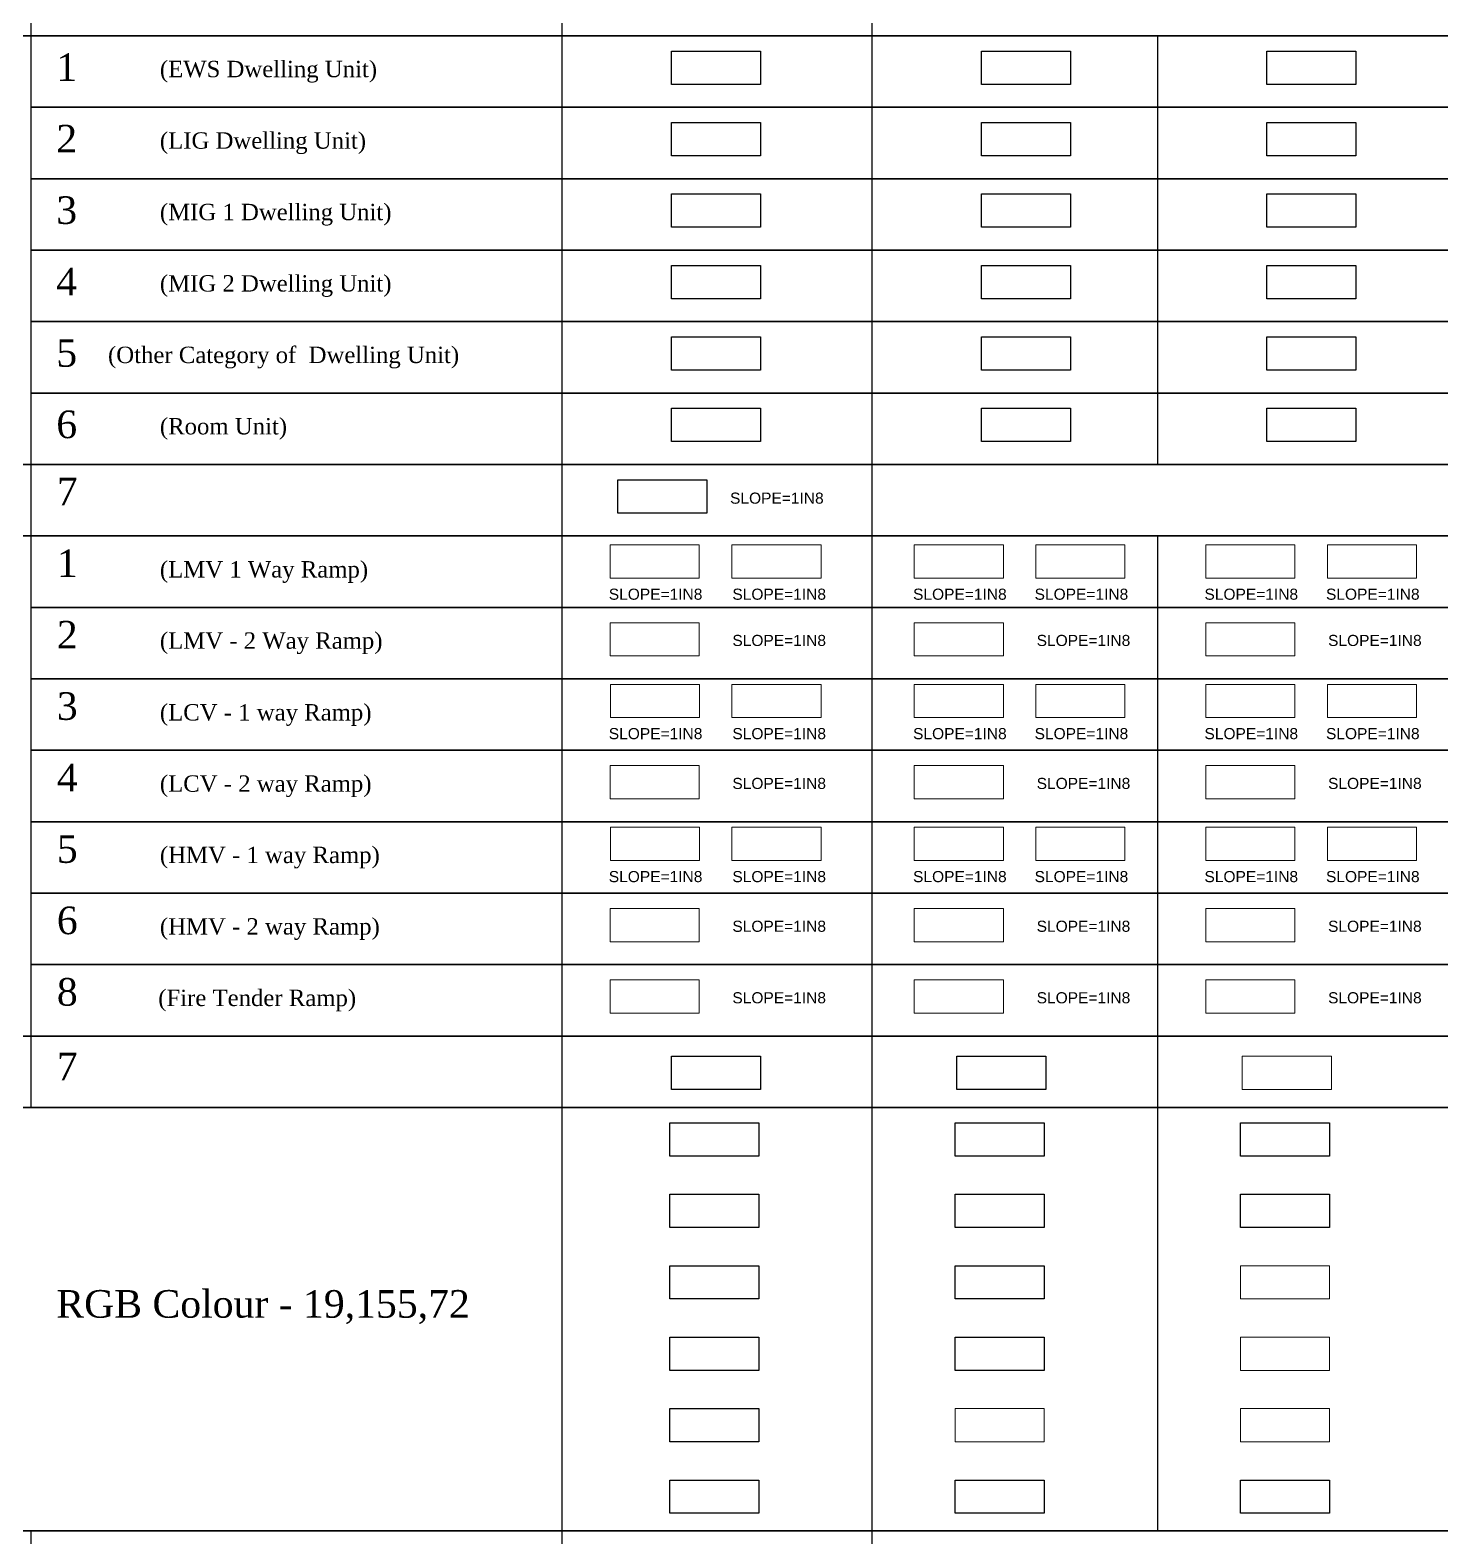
# Model space of a CAD drawing. Header units: metres. Extents: x -9481 to -9285, y 28740 to 57552.
# Drawn here: x -9461.74 to -9451.45, y 28786.04 to 28797.02 of the extents above; entities that cross this region are included whole.
import ezdxf

# ---------------------------------------------------------------- set-up
doc = ezdxf.new("R2010")
doc.units = ezdxf.units.M
doc.linetypes.add('CONTINULUS', pattern=[0])
for name, color, linetype, plot in [('BLK_1_DA_RAMP_1', 7, 'Continuous', False), ('BLK_1_FLR_0_ROOM_6_LIGHT_VENTILATION_6', 7, 'Continuous', False), ('BLK_1_FLR_1_ROOM_6_LIGHT_VENTILATION_6', 7, 'Continuous', False), ('BLK_1_FLR_2_ROOM_6_LIGHT_VENTILATION_6', 7, 'Continuous', False)]:
    doc.layers.add(name, color=color, linetype=linetype, plot=plot)
for name, color, linetype in [('BLK_1_FLR_0_COURTYARD_INNER', 7, 'Continuous'), ('BLK_1_FLR_0_ROOM_1_LIGHT_VENTILATION_1', 7, 'Continuous'), ('BLK_1_FLR_0_ROOM_2_LIGHT_VENTILATION_2', 7, 'Continuous'), ('BLK_1_FLR_0_ROOM_3_LIGHT_VENTILATION_3', 7, 'Continuous'), ('BLK_1_FLR_0_ROOM_4_LIGHT_VENTILATION_4', 7, 'Continuous'), ('BLK_1_FLR_0_ROOM_5_LIGHT_VENTILATION_5', 7, 'Continuous'), ('BLK_1_FLR_0_UNITFA', 7, 'Continuous'), ('BLK_1_FLR_1_COURTYARD_INNER', 7, 'Continuous'), ('BLK_1_FLR_1_ROOM_1_LIGHT_VENTILATION_1', 7, 'Continuous'), ('BLK_1_FLR_1_ROOM_2_LIGHT_VENTILATION_2', 7, 'Continuous'), ('BLK_1_FLR_1_ROOM_3_LIGHT_VENTILATION_3', 7, 'Continuous'), ('BLK_1_FLR_1_UNITFA', 7, 'Continuous'), ('BLK_1_FLR_2_ROOM_1_LIGHT_VENTILATION_1', 7, 'Continuous'), ('BLK_1_FLR_2_UNITFA', 7, 'Continuous')]:
    doc.layers.add(name, color=color, linetype=linetype)
for name, color, linetype, lineweight in [('BLK_1_FLR_0_VEHICLE_RAMP_1', 7, 'Continuous', 0), ('BLK_1_FLR_0_VEHICLE_RAMP_2', 7, 'Continuous', 0), ('BLK_1_FLR_1_ROOM_5_LIGHT_VENTILATION_5', 7, 'Continuous', 0), ('BLK_1_FLR_1_VEHICLE_RAMP_1', 7, 'Continuous', 0), ('BLK_1_FLR_1_VEHICLE_RAMP_2', 7, 'Continuous', 0), ('BLK_1_FLR_2_COURTYARD_INNER', 7, 'Continuous', 0), ('BLK_1_FLR_2_ROOM_3_LIGHT_VENTILATION_3', 9, 'Continuous', 20), ('BLK_1_FLR_2_ROOM_4_LIGHT_VENTILATION_4', 9, 'Continuous', 20), ('BLK_1_FLR_2_ROOM_5_LIGHT_VENTILATION_5', 7, 'Continuous', 0), ('BLK_1_FLR_2_VEHICLE_RAMP_1', 7, 'Continuous', 0), ('BLK_1_FLR_2_VEHICLE_RAMP_2', 7, 'Continuous', 0)]:
    doc.layers.add(name, color=color, linetype=linetype, lineweight=lineweight)
doc.layers.add('BLK_1_FLR_1_ROOM_4_LIGHT_VENTILATION_4', color=7, linetype='Continuous', true_color=0x995f4c, plot=False)
doc.layers.add('BLK_1_FLR_2_ROOM_2_LIGHT_VENTILATION_2', color=7, linetype='Continuous', true_color=0x995f4c, plot=False)
doc.styles.add('MtXpl_Georgia', font='georgiab.ttf')
doc.styles.get("Standard").update_dxf_attribs({"font": 'arial.ttf', "height": 0.25})

msp = doc.modelspace()

# ---------------------------------------------------------------- linework, layer by layer
for p, q in [((-9461.732, 28797.502), (-9461.732, 28796.98)), ((-9457.862, 28797.502), (-9457.862, 28796.981)), ((-9455.602, 28797.502), (-9455.602, 28796.981)), ((-9461.732, 28796.981), (-9461.732, 28793.857)), ((-9457.862, 28796.981), (-9457.862, 28796.461)), ((-9455.602, 28796.981), (-9455.602, 28796.461)), ((-9453.521, 28796.981), (-9453.521, 28796.461)), ((-9457.862, 28796.461), (-9457.862, 28795.94)), ((-9455.602, 28796.461), (-9455.602, 28795.94)), ((-9453.521, 28796.461), (-9453.521, 28795.94)), ((-9457.862, 28795.94), (-9457.862, 28795.419)), ((-9455.602, 28795.94), (-9455.602, 28795.419)), ((-9453.521, 28795.94), (-9453.521, 28795.419)), ((-9457.862, 28795.419), (-9457.862, 28794.899)), ((-9455.602, 28795.419), (-9455.602, 28794.899)), ((-9453.521, 28795.419), (-9453.521, 28794.899)), ((-9457.862, 28794.899), (-9457.862, 28794.378)), ((-9455.602, 28794.899), (-9455.602, 28794.378)), ((-9453.521, 28794.899), (-9453.521, 28794.378)), ((-9457.862, 28794.378), (-9457.862, 28793.857)), ((-9455.602, 28794.378), (-9455.602, 28793.857)), ((-9453.521, 28794.378), (-9453.521, 28793.857)), ((-9461.732, 28793.857), (-9461.732, 28793.335)), ((-9457.862, 28793.857), (-9457.862, 28793.337)), ((-9455.602, 28793.857), (-9455.602, 28793.337)), ((-9461.732, 28793.337), (-9461.732, 28792.815)), ((-9457.862, 28793.337), (-9457.862, 28792.816)), ((-9455.602, 28793.337), (-9455.602, 28792.816)), ((-9453.521, 28793.337), (-9453.521, 28792.816)), ((-9461.732, 28792.816), (-9461.732, 28792.294)), ((-9457.862, 28792.816), (-9457.862, 28792.295)), ((-9455.602, 28792.816), (-9455.602, 28792.295)), ((-9453.521, 28792.816), (-9453.521, 28792.295)), ((-9461.732, 28792.295), (-9461.732, 28791.773)), ((-9457.862, 28792.295), (-9457.862, 28791.775)), ((-9455.602, 28792.295), (-9455.602, 28791.775)), ((-9453.521, 28792.295), (-9453.521, 28791.775)), ((-9461.732, 28791.775), (-9461.732, 28791.253)), ((-9457.862, 28791.775), (-9457.862, 28791.254)), ((-9455.602, 28791.775), (-9455.602, 28791.254)), ((-9453.521, 28791.775), (-9453.521, 28791.254)), ((-9461.732, 28791.254), (-9461.732, 28790.732)), ((-9457.862, 28791.254), (-9457.862, 28790.733)), ((-9455.602, 28791.254), (-9455.602, 28790.733)), ((-9453.521, 28791.254), (-9453.521, 28790.733)), ((-9461.732, 28790.733), (-9461.732, 28790.211)), ((-9457.862, 28790.733), (-9457.862, 28790.213)), ((-9455.602, 28790.733), (-9455.602, 28790.213)), ((-9453.521, 28790.733), (-9453.521, 28790.213)), ((-9461.732, 28790.213), (-9461.732, 28789.691)), ((-9457.862, 28790.213), (-9457.862, 28789.692)), ((-9455.602, 28790.213), (-9455.602, 28789.692)), ((-9453.521, 28790.213), (-9453.521, 28789.692)), ((-9461.732, 28789.692), (-9461.732, 28789.17)), ((-9457.862, 28789.692), (-9457.862, 28789.172)), ((-9455.602, 28789.692), (-9455.602, 28789.172)), ((-9453.521, 28789.692), (-9453.521, 28789.172)), ((-9457.862, 28789.172), (-9457.862, 28786.086)), ((-9455.602, 28789.172), (-9455.602, 28788.651)), ((-9455.602, 28789.172), (-9455.602, 28786.086)), ((-9453.521, 28789.172), (-9453.521, 28788.651)), ((-9453.521, 28789.172), (-9453.521, 28786.086)), ((-9455.602, 28788.651), (-9455.602, 28788.13)), ((-9453.521, 28788.651), (-9453.521, 28788.13)), ((-9461.732, 28786.086), (-9461.732, 28785.564)), ((-9457.862, 28786.086), (-9457.862, 28785.565)), ((-9455.602, 28786.086), (-9455.602, 28785.565))]:
    msp.add_line(p, q)
for points in [[(-9481.258, 28797.502), (-9442.23, 28797.502), (-9442.23, 28796.981), (-9481.258, 28796.981), (-9481.258, 28797.502)], [(-9481.258, 28793.857), (-9442.23, 28793.857), (-9442.23, 28793.337), (-9481.258, 28793.337), (-9481.258, 28793.857)], [(-9481.258, 28789.172), (-9481.258, 28789.692), (-9442.23, 28789.692), (-9442.23, 28789.172)], [(-9481.258, 28789.172), (-9442.23, 28789.172), (-9442.23, 28786.086), (-9481.258, 28786.086)], [(-9481.258, 28786.086), (-9442.23, 28786.086), (-9442.23, 28785.565), (-9481.258, 28785.565), (-9481.258, 28786.086)]]:
    msp.add_lwpolyline(points, close=True)
for points in [[(-9481.258, 28793.857), (-9481.258, 28796.981), (-9442.23, 28796.981), (-9442.23, 28796.461), (-9461.732, 28796.461)], [(-9461.732, 28796.461), (-9442.23, 28796.461), (-9442.23, 28795.94), (-9461.732, 28795.94)], [(-9461.732, 28795.94), (-9442.23, 28795.94), (-9442.23, 28795.419), (-9461.732, 28795.419)], [(-9461.732, 28795.419), (-9442.23, 28795.419), (-9442.23, 28794.899), (-9461.732, 28794.899)], [(-9461.732, 28794.899), (-9442.23, 28794.899), (-9442.23, 28794.378), (-9461.732, 28794.378)], [(-9461.732, 28794.378), (-9442.23, 28794.378), (-9442.23, 28793.857), (-9481.258, 28793.857)], [(-9481.258, 28792.816), (-9481.258, 28793.337), (-9442.23, 28793.337), (-9442.23, 28792.816), (-9461.732, 28792.816)], [(-9461.732, 28792.816), (-9442.23, 28792.816), (-9442.23, 28792.295), (-9461.732, 28792.295)], [(-9461.732, 28792.295), (-9442.23, 28792.295), (-9442.23, 28791.775), (-9461.732, 28791.775)], [(-9461.732, 28791.775), (-9442.23, 28791.775), (-9442.23, 28791.254), (-9461.732, 28791.254)], [(-9461.732, 28791.254), (-9442.23, 28791.254), (-9442.23, 28790.733), (-9461.732, 28790.733)], [(-9461.732, 28790.733), (-9442.23, 28790.733), (-9442.23, 28790.213), (-9461.732, 28790.213)], [(-9461.732, 28790.213), (-9442.23, 28790.213), (-9442.23, 28789.692), (-9481.258, 28789.692), (-9481.258, 28790.213), (-9481.258, 28790.213)]]:
    msp.add_lwpolyline(points)
at = {"layer": 'BLK_1_DA_RAMP_1'}
msp.add_lwpolyline([(-9457.454, 28793.746), (-9456.805, 28793.746), (-9456.805, 28793.504), (-9457.454, 28793.504)], close=True, dxfattribs=at)
at = {"layer": 'BLK_1_FLR_0_COURTYARD_INNER', "color": 7}
msp.add_lwpolyline([(-9457.064, 28789.546), (-9456.415, 28789.546), (-9456.415, 28789.304), (-9457.064, 28789.304)], close=True, dxfattribs=at)
at = {"layer": 'BLK_1_FLR_0_ROOM_1_LIGHT_VENTILATION_1', "color": 114, "true_color": 0x139b48}
msp.add_lwpolyline([(-9457.076, 28789.06), (-9456.427, 28789.06), (-9456.427, 28788.818), (-9457.076, 28788.818)], close=True, dxfattribs=at)
at = {"layer": 'BLK_1_FLR_0_ROOM_2_LIGHT_VENTILATION_2', "color": 114, "true_color": 0x139b48}
msp.add_lwpolyline([(-9457.076, 28788.54), (-9456.427, 28788.54), (-9456.427, 28788.298), (-9457.076, 28788.298)], close=True, dxfattribs=at)
at = {"layer": 'BLK_1_FLR_0_ROOM_3_LIGHT_VENTILATION_3', "color": 114, "true_color": 0x139b48}
msp.add_lwpolyline([(-9457.076, 28788.019), (-9456.427, 28788.019), (-9456.427, 28787.777), (-9457.076, 28787.777)], close=True, dxfattribs=at)
at = {"layer": 'BLK_1_FLR_0_ROOM_4_LIGHT_VENTILATION_4', "color": 114, "true_color": 0x139b48}
msp.add_lwpolyline([(-9457.076, 28787.498), (-9456.427, 28787.498), (-9456.427, 28787.256), (-9457.076, 28787.256)], close=True, dxfattribs=at)
at = {"layer": 'BLK_1_FLR_0_ROOM_5_LIGHT_VENTILATION_5', "color": 114, "true_color": 0x139b48}
msp.add_lwpolyline([(-9457.076, 28786.978), (-9456.427, 28786.978), (-9456.427, 28786.736), (-9457.076, 28786.736)], close=True, dxfattribs=at)
at = {"layer": 'BLK_1_FLR_0_ROOM_6_LIGHT_VENTILATION_6', "color": 114, "true_color": 0x139b48}
msp.add_lwpolyline([(-9457.076, 28786.457), (-9456.427, 28786.457), (-9456.427, 28786.215), (-9457.076, 28786.215)], close=True, dxfattribs=at)
at = {"layer": 'BLK_1_FLR_0_UNITFA', "color": 1}
msp.add_lwpolyline([(-9457.064, 28796.87), (-9456.415, 28796.87), (-9456.415, 28796.628), (-9457.064, 28796.628)], close=True, dxfattribs=at)
at = {"layer": 'BLK_1_FLR_0_UNITFA', "color": 2}
msp.add_lwpolyline([(-9457.064, 28796.349), (-9456.415, 28796.349), (-9456.415, 28796.107), (-9457.064, 28796.107)], close=True, dxfattribs=at)
at = {"layer": 'BLK_1_FLR_0_UNITFA', "color": 3}
msp.add_lwpolyline([(-9457.064, 28795.829), (-9456.415, 28795.829), (-9456.415, 28795.587), (-9457.064, 28795.587)], close=True, dxfattribs=at)
at = {"layer": 'BLK_1_FLR_0_UNITFA', "color": 4}
msp.add_lwpolyline([(-9457.064, 28795.308), (-9456.415, 28795.308), (-9456.415, 28795.066), (-9457.064, 28795.066)], close=True, dxfattribs=at)
at = {"layer": 'BLK_1_FLR_0_UNITFA', "color": 5}
msp.add_lwpolyline([(-9457.064, 28794.787), (-9456.415, 28794.787), (-9456.415, 28794.545), (-9457.064, 28794.545)], close=True, dxfattribs=at)
at = {"layer": 'BLK_1_FLR_0_UNITFA', "color": 6}
msp.add_lwpolyline([(-9457.064, 28794.267), (-9456.415, 28794.267), (-9456.415, 28794.025), (-9457.064, 28794.025)], close=True, dxfattribs=at)
at = {"layer": 'BLK_1_FLR_0_VEHICLE_RAMP_1', "color": 1}
msp.add_lwpolyline([(-9457.51, 28793.272), (-9456.861, 28793.272), (-9456.861, 28793.029), (-9457.51, 28793.029)], close=True, dxfattribs=at)
at = {"layer": 'BLK_1_FLR_0_VEHICLE_RAMP_1', "color": 2}
msp.add_lwpolyline([(-9457.51, 28792.705), (-9456.861, 28792.705), (-9456.861, 28792.463), (-9457.51, 28792.463)], close=True, dxfattribs=at)
at = {"layer": 'BLK_1_FLR_0_VEHICLE_RAMP_1', "color": 3}
msp.add_lwpolyline([(-9457.508, 28792.255), (-9456.859, 28792.255), (-9456.859, 28792.013), (-9457.508, 28792.013)], close=True, dxfattribs=at)
at = {"layer": 'BLK_1_FLR_0_VEHICLE_RAMP_1', "color": 4}
msp.add_lwpolyline([(-9457.51, 28791.664), (-9456.861, 28791.664), (-9456.861, 28791.421), (-9457.51, 28791.421)], close=True, dxfattribs=at)
at = {"layer": 'BLK_1_FLR_0_VEHICLE_RAMP_1', "color": 5}
msp.add_lwpolyline([(-9457.508, 28791.214), (-9456.859, 28791.214), (-9456.859, 28790.972), (-9457.508, 28790.972)], close=True, dxfattribs=at)
at = {"layer": 'BLK_1_FLR_0_VEHICLE_RAMP_1', "color": 6}
msp.add_lwpolyline([(-9457.51, 28790.622), (-9456.861, 28790.622), (-9456.861, 28790.38), (-9457.51, 28790.38)], close=True, dxfattribs=at)
at = {"layer": 'BLK_1_FLR_0_VEHICLE_RAMP_1', "color": 8}
msp.add_lwpolyline([(-9457.51, 28790.102), (-9456.861, 28790.102), (-9456.861, 28789.86), (-9457.51, 28789.86)], close=True, dxfattribs=at)
at = {"layer": 'BLK_1_FLR_0_VEHICLE_RAMP_2', "color": 1, "linetype": 'CONTINULUS', "ltscale": 0.05}
msp.add_lwpolyline([(-9456.622, 28793.272), (-9455.973, 28793.272), (-9455.973, 28793.029), (-9456.622, 28793.029)], close=True, dxfattribs=at)
at = {"layer": 'BLK_1_FLR_0_VEHICLE_RAMP_2', "color": 3, "linetype": 'CONTINULUS', "ltscale": 0.05}
msp.add_lwpolyline([(-9456.622, 28792.255), (-9455.973, 28792.255), (-9455.973, 28792.013), (-9456.622, 28792.013)], close=True, dxfattribs=at)
at = {"layer": 'BLK_1_FLR_0_VEHICLE_RAMP_2', "color": 5, "linetype": 'CONTINULUS', "ltscale": 0.05}
msp.add_lwpolyline([(-9456.622, 28791.214), (-9455.973, 28791.214), (-9455.973, 28790.972), (-9456.622, 28790.972)], close=True, dxfattribs=at)
at = {"layer": 'BLK_1_FLR_1_COURTYARD_INNER', "color": 7}
msp.add_lwpolyline([(-9454.983, 28789.546), (-9454.334, 28789.546), (-9454.334, 28789.304), (-9454.983, 28789.304)], close=True, dxfattribs=at)
at = {"layer": 'BLK_1_FLR_1_ROOM_1_LIGHT_VENTILATION_1', "color": 114, "true_color": 0x139b48}
msp.add_lwpolyline([(-9454.995, 28789.06), (-9454.346, 28789.06), (-9454.346, 28788.818), (-9454.995, 28788.818)], close=True, dxfattribs=at)
at = {"layer": 'BLK_1_FLR_1_ROOM_2_LIGHT_VENTILATION_2', "color": 114, "true_color": 0x139b48}
msp.add_lwpolyline([(-9454.995, 28788.54), (-9454.346, 28788.54), (-9454.346, 28788.298), (-9454.995, 28788.298)], close=True, dxfattribs=at)
at = {"layer": 'BLK_1_FLR_1_ROOM_3_LIGHT_VENTILATION_3', "color": 114, "true_color": 0x139b48}
msp.add_lwpolyline([(-9454.995, 28788.019), (-9454.346, 28788.019), (-9454.346, 28787.777), (-9454.995, 28787.777)], close=True, dxfattribs=at)
at = {"layer": 'BLK_1_FLR_1_ROOM_4_LIGHT_VENTILATION_4', "color": 114, "true_color": 0x139b48}
msp.add_lwpolyline([(-9454.995, 28787.498), (-9454.346, 28787.498), (-9454.346, 28787.256), (-9454.995, 28787.256)], close=True, dxfattribs=at)
at = {"layer": 'BLK_1_FLR_1_ROOM_5_LIGHT_VENTILATION_5', "color": 114, "true_color": 0x139b48}
msp.add_lwpolyline([(-9454.995, 28786.978), (-9454.346, 28786.978), (-9454.346, 28786.736), (-9454.995, 28786.736)], close=True, dxfattribs=at)
at = {"layer": 'BLK_1_FLR_1_ROOM_6_LIGHT_VENTILATION_6', "color": 114, "true_color": 0x139b48}
msp.add_lwpolyline([(-9454.995, 28786.457), (-9454.346, 28786.457), (-9454.346, 28786.215), (-9454.995, 28786.215)], close=True, dxfattribs=at)
at = {"layer": 'BLK_1_FLR_1_UNITFA', "color": 1}
msp.add_lwpolyline([(-9454.804, 28796.87), (-9454.154, 28796.87), (-9454.154, 28796.628), (-9454.804, 28796.628)], close=True, dxfattribs=at)
at = {"layer": 'BLK_1_FLR_1_UNITFA', "color": 2}
msp.add_lwpolyline([(-9454.804, 28796.349), (-9454.154, 28796.349), (-9454.154, 28796.107), (-9454.804, 28796.107)], close=True, dxfattribs=at)
at = {"layer": 'BLK_1_FLR_1_UNITFA', "color": 3}
msp.add_lwpolyline([(-9454.804, 28795.829), (-9454.154, 28795.829), (-9454.154, 28795.587), (-9454.804, 28795.587)], close=True, dxfattribs=at)
at = {"layer": 'BLK_1_FLR_1_UNITFA', "color": 4}
msp.add_lwpolyline([(-9454.804, 28795.308), (-9454.154, 28795.308), (-9454.154, 28795.066), (-9454.804, 28795.066)], close=True, dxfattribs=at)
at = {"layer": 'BLK_1_FLR_1_UNITFA', "color": 5}
msp.add_lwpolyline([(-9454.804, 28794.787), (-9454.154, 28794.787), (-9454.154, 28794.545), (-9454.804, 28794.545)], close=True, dxfattribs=at)
at = {"layer": 'BLK_1_FLR_1_UNITFA', "color": 6}
msp.add_lwpolyline([(-9454.804, 28794.267), (-9454.154, 28794.267), (-9454.154, 28794.025), (-9454.804, 28794.025)], close=True, dxfattribs=at)
at = {"layer": 'BLK_1_FLR_1_VEHICLE_RAMP_1', "color": 1}
msp.add_lwpolyline([(-9455.293, 28793.272), (-9454.644, 28793.272), (-9454.644, 28793.029), (-9455.293, 28793.029)], close=True, dxfattribs=at)
at = {"layer": 'BLK_1_FLR_1_VEHICLE_RAMP_1', "color": 2}
msp.add_lwpolyline([(-9455.293, 28792.705), (-9454.644, 28792.705), (-9454.644, 28792.463), (-9455.293, 28792.463)], close=True, dxfattribs=at)
at = {"layer": 'BLK_1_FLR_1_VEHICLE_RAMP_1', "color": 3}
msp.add_lwpolyline([(-9455.293, 28792.255), (-9454.644, 28792.255), (-9454.644, 28792.013), (-9455.293, 28792.013)], close=True, dxfattribs=at)
at = {"layer": 'BLK_1_FLR_1_VEHICLE_RAMP_1', "color": 4}
msp.add_lwpolyline([(-9455.293, 28791.664), (-9454.644, 28791.664), (-9454.644, 28791.421), (-9455.293, 28791.421)], close=True, dxfattribs=at)
at = {"layer": 'BLK_1_FLR_1_VEHICLE_RAMP_1', "color": 5}
msp.add_lwpolyline([(-9455.293, 28791.214), (-9454.644, 28791.214), (-9454.644, 28790.972), (-9455.293, 28790.972)], close=True, dxfattribs=at)
at = {"layer": 'BLK_1_FLR_1_VEHICLE_RAMP_1', "color": 6}
msp.add_lwpolyline([(-9455.293, 28790.622), (-9454.644, 28790.622), (-9454.644, 28790.38), (-9455.293, 28790.38)], close=True, dxfattribs=at)
at = {"layer": 'BLK_1_FLR_1_VEHICLE_RAMP_1', "color": 8}
msp.add_lwpolyline([(-9455.293, 28790.102), (-9454.644, 28790.102), (-9454.644, 28789.86), (-9455.293, 28789.86)], close=True, dxfattribs=at)
at = {"layer": 'BLK_1_FLR_1_VEHICLE_RAMP_2', "color": 1, "linetype": 'CONTINULUS', "ltscale": 0.05}
msp.add_lwpolyline([(-9454.407, 28793.272), (-9453.758, 28793.272), (-9453.758, 28793.029), (-9454.407, 28793.029)], close=True, dxfattribs=at)
at = {"layer": 'BLK_1_FLR_1_VEHICLE_RAMP_2', "color": 3, "linetype": 'CONTINULUS', "ltscale": 0.05}
msp.add_lwpolyline([(-9454.407, 28792.255), (-9453.758, 28792.255), (-9453.758, 28792.013), (-9454.407, 28792.013)], close=True, dxfattribs=at)
at = {"layer": 'BLK_1_FLR_1_VEHICLE_RAMP_2', "color": 5, "linetype": 'CONTINULUS', "ltscale": 0.05}
msp.add_lwpolyline([(-9454.407, 28791.214), (-9453.758, 28791.214), (-9453.758, 28790.972), (-9454.407, 28790.972)], close=True, dxfattribs=at)
at = {"layer": 'BLK_1_FLR_2_COURTYARD_INNER', "color": 7}
msp.add_lwpolyline([(-9452.903, 28789.546), (-9452.253, 28789.546), (-9452.253, 28789.304), (-9452.903, 28789.304)], close=True, dxfattribs=at)
at = {"layer": 'BLK_1_FLR_2_ROOM_1_LIGHT_VENTILATION_1', "color": 114, "true_color": 0x139b48}
msp.add_lwpolyline([(-9452.915, 28789.06), (-9452.266, 28789.06), (-9452.266, 28788.818), (-9452.915, 28788.818)], close=True, dxfattribs=at)
at = {"layer": 'BLK_1_FLR_2_ROOM_2_LIGHT_VENTILATION_2', "color": 114, "true_color": 0x139b48}
msp.add_lwpolyline([(-9452.915, 28788.54), (-9452.266, 28788.54), (-9452.266, 28788.298), (-9452.915, 28788.298)], close=True, dxfattribs=at)
at = {"layer": 'BLK_1_FLR_2_ROOM_3_LIGHT_VENTILATION_3', "color": 114, "true_color": 0x139b48}
msp.add_lwpolyline([(-9452.915, 28788.019), (-9452.266, 28788.019), (-9452.266, 28787.777), (-9452.915, 28787.777)], close=True, dxfattribs=at)
at = {"layer": 'BLK_1_FLR_2_ROOM_4_LIGHT_VENTILATION_4', "color": 114, "true_color": 0x139b48}
msp.add_lwpolyline([(-9452.915, 28787.498), (-9452.266, 28787.498), (-9452.266, 28787.256), (-9452.915, 28787.256)], close=True, dxfattribs=at)
at = {"layer": 'BLK_1_FLR_2_ROOM_5_LIGHT_VENTILATION_5', "color": 114, "true_color": 0x139b48}
msp.add_lwpolyline([(-9452.915, 28786.978), (-9452.266, 28786.978), (-9452.266, 28786.736), (-9452.915, 28786.736)], close=True, dxfattribs=at)
at = {"layer": 'BLK_1_FLR_2_ROOM_6_LIGHT_VENTILATION_6', "color": 114, "true_color": 0x139b48}
msp.add_lwpolyline([(-9452.915, 28786.457), (-9452.266, 28786.457), (-9452.266, 28786.215), (-9452.915, 28786.215)], close=True, dxfattribs=at)
at = {"layer": 'BLK_1_FLR_2_UNITFA', "color": 1}
msp.add_lwpolyline([(-9452.723, 28796.87), (-9452.074, 28796.87), (-9452.074, 28796.628), (-9452.723, 28796.628)], close=True, dxfattribs=at)
at = {"layer": 'BLK_1_FLR_2_UNITFA', "color": 2}
msp.add_lwpolyline([(-9452.723, 28796.349), (-9452.074, 28796.349), (-9452.074, 28796.107), (-9452.723, 28796.107)], close=True, dxfattribs=at)
at = {"layer": 'BLK_1_FLR_2_UNITFA', "color": 3}
msp.add_lwpolyline([(-9452.723, 28795.829), (-9452.074, 28795.829), (-9452.074, 28795.587), (-9452.723, 28795.587)], close=True, dxfattribs=at)
at = {"layer": 'BLK_1_FLR_2_UNITFA', "color": 4}
msp.add_lwpolyline([(-9452.723, 28795.308), (-9452.074, 28795.308), (-9452.074, 28795.066), (-9452.723, 28795.066)], close=True, dxfattribs=at)
at = {"layer": 'BLK_1_FLR_2_UNITFA', "color": 5}
msp.add_lwpolyline([(-9452.723, 28794.787), (-9452.074, 28794.787), (-9452.074, 28794.545), (-9452.723, 28794.545)], close=True, dxfattribs=at)
at = {"layer": 'BLK_1_FLR_2_UNITFA', "color": 6}
msp.add_lwpolyline([(-9452.723, 28794.267), (-9452.074, 28794.267), (-9452.074, 28794.025), (-9452.723, 28794.025)], close=True, dxfattribs=at)
at = {"layer": 'BLK_1_FLR_2_VEHICLE_RAMP_1', "color": 1}
msp.add_lwpolyline([(-9453.168, 28793.272), (-9452.519, 28793.272), (-9452.519, 28793.029), (-9453.168, 28793.029)], close=True, dxfattribs=at)
at = {"layer": 'BLK_1_FLR_2_VEHICLE_RAMP_1', "color": 2}
msp.add_lwpolyline([(-9453.168, 28792.705), (-9452.519, 28792.705), (-9452.519, 28792.463), (-9453.168, 28792.463)], close=True, dxfattribs=at)
at = {"layer": 'BLK_1_FLR_2_VEHICLE_RAMP_1', "color": 3}
msp.add_lwpolyline([(-9453.168, 28792.255), (-9452.519, 28792.255), (-9452.519, 28792.013), (-9453.168, 28792.013)], close=True, dxfattribs=at)
at = {"layer": 'BLK_1_FLR_2_VEHICLE_RAMP_1', "color": 4}
msp.add_lwpolyline([(-9453.168, 28791.664), (-9452.519, 28791.664), (-9452.519, 28791.421), (-9453.168, 28791.421)], close=True, dxfattribs=at)
at = {"layer": 'BLK_1_FLR_2_VEHICLE_RAMP_1', "color": 5}
msp.add_lwpolyline([(-9453.168, 28791.214), (-9452.519, 28791.214), (-9452.519, 28790.972), (-9453.168, 28790.972)], close=True, dxfattribs=at)
at = {"layer": 'BLK_1_FLR_2_VEHICLE_RAMP_1', "color": 6}
msp.add_lwpolyline([(-9453.168, 28790.622), (-9452.519, 28790.622), (-9452.519, 28790.38), (-9453.168, 28790.38)], close=True, dxfattribs=at)
at = {"layer": 'BLK_1_FLR_2_VEHICLE_RAMP_1', "color": 8}
msp.add_lwpolyline([(-9453.168, 28790.102), (-9452.519, 28790.102), (-9452.519, 28789.86), (-9453.168, 28789.86)], close=True, dxfattribs=at)
at = {"layer": 'BLK_1_FLR_2_VEHICLE_RAMP_2', "color": 1, "linetype": 'CONTINULUS', "ltscale": 0.05}
msp.add_lwpolyline([(-9452.282, 28793.272), (-9451.633, 28793.272), (-9451.633, 28793.029), (-9452.282, 28793.029)], close=True, dxfattribs=at)
at = {"layer": 'BLK_1_FLR_2_VEHICLE_RAMP_2', "color": 3, "linetype": 'CONTINULUS', "ltscale": 0.05}
msp.add_lwpolyline([(-9452.282, 28792.255), (-9451.633, 28792.255), (-9451.633, 28792.013), (-9452.282, 28792.013)], close=True, dxfattribs=at)
at = {"layer": 'BLK_1_FLR_2_VEHICLE_RAMP_2', "color": 5, "linetype": 'CONTINULUS', "ltscale": 0.05}
msp.add_lwpolyline([(-9452.282, 28791.214), (-9451.633, 28791.214), (-9451.633, 28790.972), (-9452.282, 28790.972)], close=True, dxfattribs=at)

# ---------------------------------------------------------------- texts
at = {"linetype": 'CONTINULUS', "style": 'MtXpl_Georgia'}
for s, height, p in [('1', 0.201, (-9461.547, 28796.653)), ('(EWS Dwelling Unit)', 0.11941, (-9460.792, 28796.68)), ('2', 0.201, (-9461.547, 28796.132)), ('(LIG Dwelling Unit)', 0.11941, (-9460.792, 28796.159)), ('3', 0.201, (-9461.547, 28795.611)), ('(MIG 1 Dwelling Unit)', 0.11941, (-9460.792, 28795.638)), ('4', 0.201, (-9461.547, 28795.091)), ('(MIG 2 Dwelling Unit)', 0.11941, (-9460.792, 28795.118)), ('5', 0.201, (-9461.547, 28794.57)), ('(Other Category of  Dwelling Unit)', 0.11941, (-9461.17, 28794.597)), ('6', 0.201, (-9461.547, 28794.05)), ('(Room Unit)', 0.11941, (-9460.792, 28794.077)), ('7', 0.201, (-9461.543, 28793.561)), ('1', 0.201, (-9461.543, 28793.038)), ('(LMV 1 Way Ramp)', 0.11941, (-9460.792, 28793.034)), ('2', 0.201, (-9461.543, 28792.517)), ('(LMV - 2 Way Ramp)', 0.11941, (-9460.792, 28792.515)), ('3', 0.201, (-9461.543, 28791.997)), ('(LCV - 1 way Ramp)', 0.11941, (-9460.792, 28791.992)), ('4', 0.201, (-9461.543, 28791.476)), ('(LCV - 2 way Ramp)', 0.11941, (-9460.792, 28791.473)), ('5', 0.201, (-9461.543, 28790.955)), ('(HMV - 1 way Ramp)', 0.11941, (-9460.792, 28790.953)), ('6', 0.201, (-9461.543, 28790.435)), ('(HMV - 2 way Ramp)', 0.11941, (-9460.792, 28790.432)), ('8', 0.201, (-9461.543, 28789.914)), ('(Fire Tender Ramp)', 0.11941, (-9460.804, 28789.911)), ('7', 0.201, (-9461.543, 28789.371)), ('RGB Colour - 19,155,72', 0.20122, (-9461.547, 28787.64))]:
    msp.add_text(s, height=height, dxfattribs=at).set_placement(p)
at = {"layer": 'BLK_1_DA_RAMP_1', "insert": (-9456.636, 28793.653), "char_height": 0.081, "attachment_point": 1}
msp.add_mtext_dynamic_manual_height_columns('SLOPE=1IN8', width=0.42206, gutter_width=0.405, heights=[0], dxfattribs=at)
at = {"layer": 'BLK_1_FLR_0_VEHICLE_RAMP_1', "color": 1, "insert": (-9457.52, 28792.953), "char_height": 0.081, "attachment_point": 1}
msp.add_mtext_dynamic_manual_height_columns('SLOPE=1IN8', width=0.42206, gutter_width=0.405, heights=[0], dxfattribs=at)
at = {"layer": 'BLK_1_FLR_0_VEHICLE_RAMP_1', "color": 2, "insert": (-9456.619, 28792.616), "char_height": 0.081, "attachment_point": 1}
msp.add_mtext_dynamic_manual_height_columns('SLOPE=1IN8', width=0.42206, gutter_width=0.405, heights=[0], dxfattribs=at)
at = {"layer": 'BLK_1_FLR_0_VEHICLE_RAMP_1', "color": 3, "insert": (-9457.52, 28791.937), "char_height": 0.081, "attachment_point": 1}
msp.add_mtext_dynamic_manual_height_columns('SLOPE=1IN8', width=0.42206, gutter_width=0.405, heights=[0], dxfattribs=at)
at = {"layer": 'BLK_1_FLR_0_VEHICLE_RAMP_1', "color": 4, "insert": (-9456.619, 28791.574), "char_height": 0.081, "attachment_point": 1}
msp.add_mtext_dynamic_manual_height_columns('SLOPE=1IN8', width=0.42206, gutter_width=0.405, heights=[0], dxfattribs=at)
at = {"layer": 'BLK_1_FLR_0_VEHICLE_RAMP_1', "color": 5, "insert": (-9457.52, 28790.895), "char_height": 0.081, "attachment_point": 1}
msp.add_mtext_dynamic_manual_height_columns('SLOPE=1IN8', width=0.42206, gutter_width=0.405, heights=[0], dxfattribs=at)
at = {"layer": 'BLK_1_FLR_0_VEHICLE_RAMP_1', "color": 6, "insert": (-9456.619, 28790.533), "char_height": 0.081, "attachment_point": 1}
msp.add_mtext_dynamic_manual_height_columns('SLOPE=1IN8', width=0.42206, gutter_width=0.405, heights=[0], dxfattribs=at)
at = {"layer": 'BLK_1_FLR_0_VEHICLE_RAMP_1', "color": 8, "insert": (-9456.619, 28790.012), "char_height": 0.081, "attachment_point": 1}
msp.add_mtext_dynamic_manual_height_columns('SLOPE=1IN8', width=0.42206, gutter_width=0.405, heights=[0], dxfattribs=at)
at = {"layer": 'BLK_1_FLR_0_VEHICLE_RAMP_2', "color": 1, "linetype": 'CONTINULUS', "ltscale": 0.05, "insert": (-9456.619, 28792.953), "char_height": 0.081, "attachment_point": 1}
msp.add_mtext_dynamic_manual_height_columns('SLOPE=1IN8', width=0.42206, gutter_width=0.405, heights=[0], dxfattribs=at)
at = {"layer": 'BLK_1_FLR_0_VEHICLE_RAMP_2', "color": 3, "linetype": 'CONTINULUS', "ltscale": 0.05, "insert": (-9456.619, 28791.937), "char_height": 0.081, "attachment_point": 1}
msp.add_mtext_dynamic_manual_height_columns('SLOPE=1IN8', width=0.42206, gutter_width=0.405, heights=[0], dxfattribs=at)
at = {"layer": 'BLK_1_FLR_0_VEHICLE_RAMP_2', "color": 5, "linetype": 'CONTINULUS', "ltscale": 0.05, "insert": (-9456.619, 28790.895), "char_height": 0.081, "attachment_point": 1}
msp.add_mtext_dynamic_manual_height_columns('SLOPE=1IN8', width=0.42206, gutter_width=0.405, heights=[0], dxfattribs=at)
at = {"layer": 'BLK_1_FLR_1_VEHICLE_RAMP_1', "color": 1, "insert": (-9455.302, 28792.953), "char_height": 0.081, "attachment_point": 1}
msp.add_mtext_dynamic_manual_height_columns('SLOPE=1IN8', width=0.42206, gutter_width=0.405, heights=[0], dxfattribs=at)
at = {"layer": 'BLK_1_FLR_1_VEHICLE_RAMP_1', "color": 2, "insert": (-9454.401, 28792.616), "char_height": 0.081, "attachment_point": 1}
msp.add_mtext_dynamic_manual_height_columns('SLOPE=1IN8', width=0.42206, gutter_width=0.405, heights=[0], dxfattribs=at)
at = {"layer": 'BLK_1_FLR_1_VEHICLE_RAMP_1', "color": 3, "insert": (-9455.302, 28791.937), "char_height": 0.081, "attachment_point": 1}
msp.add_mtext_dynamic_manual_height_columns('SLOPE=1IN8', width=0.42206, gutter_width=0.405, heights=[0], dxfattribs=at)
at = {"layer": 'BLK_1_FLR_1_VEHICLE_RAMP_1', "color": 4, "insert": (-9454.401, 28791.574), "char_height": 0.081, "attachment_point": 1}
msp.add_mtext_dynamic_manual_height_columns('SLOPE=1IN8', width=0.42206, gutter_width=0.405, heights=[0], dxfattribs=at)
at = {"layer": 'BLK_1_FLR_1_VEHICLE_RAMP_1', "color": 5, "insert": (-9455.302, 28790.895), "char_height": 0.081, "attachment_point": 1}
msp.add_mtext_dynamic_manual_height_columns('SLOPE=1IN8', width=0.42206, gutter_width=0.405, heights=[0], dxfattribs=at)
at = {"layer": 'BLK_1_FLR_1_VEHICLE_RAMP_1', "color": 6, "insert": (-9454.401, 28790.533), "char_height": 0.081, "attachment_point": 1}
msp.add_mtext_dynamic_manual_height_columns('SLOPE=1IN8', width=0.42206, gutter_width=0.405, heights=[0], dxfattribs=at)
at = {"layer": 'BLK_1_FLR_1_VEHICLE_RAMP_1', "color": 8, "insert": (-9454.401, 28790.012), "char_height": 0.081, "attachment_point": 1}
msp.add_mtext_dynamic_manual_height_columns('SLOPE=1IN8', width=0.42206, gutter_width=0.405, heights=[0], dxfattribs=at)
at = {"layer": 'BLK_1_FLR_1_VEHICLE_RAMP_2', "color": 1, "linetype": 'CONTINULUS', "ltscale": 0.05, "insert": (-9454.416, 28792.953), "char_height": 0.081, "attachment_point": 1}
msp.add_mtext_dynamic_manual_height_columns('SLOPE=1IN8', width=0.42206, gutter_width=0.405, heights=[0], dxfattribs=at)
at = {"layer": 'BLK_1_FLR_1_VEHICLE_RAMP_2', "color": 3, "linetype": 'CONTINULUS', "ltscale": 0.05, "insert": (-9454.416, 28791.937), "char_height": 0.081, "attachment_point": 1}
msp.add_mtext_dynamic_manual_height_columns('SLOPE=1IN8', width=0.42206, gutter_width=0.405, heights=[0], dxfattribs=at)
at = {"layer": 'BLK_1_FLR_1_VEHICLE_RAMP_2', "color": 5, "linetype": 'CONTINULUS', "ltscale": 0.05, "insert": (-9454.416, 28790.895), "char_height": 0.081, "attachment_point": 1}
msp.add_mtext_dynamic_manual_height_columns('SLOPE=1IN8', width=0.42206, gutter_width=0.405, heights=[0], dxfattribs=at)
at = {"layer": 'BLK_1_FLR_2_VEHICLE_RAMP_1', "color": 1, "insert": (-9453.178, 28792.953), "char_height": 0.081, "attachment_point": 1}
msp.add_mtext_dynamic_manual_height_columns('SLOPE=1IN8', width=0.42206, gutter_width=0.405, heights=[0], dxfattribs=at)
at = {"layer": 'BLK_1_FLR_2_VEHICLE_RAMP_1', "color": 2, "insert": (-9452.277, 28792.616), "char_height": 0.081, "attachment_point": 1}
msp.add_mtext_dynamic_manual_height_columns('SLOPE=1IN8', width=0.42206, gutter_width=0.405, heights=[0], dxfattribs=at)
at = {"layer": 'BLK_1_FLR_2_VEHICLE_RAMP_1', "color": 3, "insert": (-9453.178, 28791.937), "char_height": 0.081, "attachment_point": 1}
msp.add_mtext_dynamic_manual_height_columns('SLOPE=1IN8', width=0.42206, gutter_width=0.405, heights=[0], dxfattribs=at)
at = {"layer": 'BLK_1_FLR_2_VEHICLE_RAMP_1', "color": 4, "insert": (-9452.277, 28791.574), "char_height": 0.081, "attachment_point": 1}
msp.add_mtext_dynamic_manual_height_columns('SLOPE=1IN8', width=0.42206, gutter_width=0.405, heights=[0], dxfattribs=at)
at = {"layer": 'BLK_1_FLR_2_VEHICLE_RAMP_1', "color": 5, "insert": (-9453.178, 28790.895), "char_height": 0.081, "attachment_point": 1}
msp.add_mtext_dynamic_manual_height_columns('SLOPE=1IN8', width=0.42206, gutter_width=0.405, heights=[0], dxfattribs=at)
at = {"layer": 'BLK_1_FLR_2_VEHICLE_RAMP_1', "color": 6, "insert": (-9452.277, 28790.533), "char_height": 0.081, "attachment_point": 1}
msp.add_mtext_dynamic_manual_height_columns('SLOPE=1IN8', width=0.42206, gutter_width=0.405, heights=[0], dxfattribs=at)
at = {"layer": 'BLK_1_FLR_2_VEHICLE_RAMP_1', "color": 8, "insert": (-9452.277, 28790.012), "char_height": 0.081, "attachment_point": 1}
msp.add_mtext_dynamic_manual_height_columns('SLOPE=1IN8', width=0.42206, gutter_width=0.405, heights=[0], dxfattribs=at)
at = {"layer": 'BLK_1_FLR_2_VEHICLE_RAMP_2', "color": 1, "linetype": 'CONTINULUS', "ltscale": 0.05, "insert": (-9452.292, 28792.953), "char_height": 0.081, "attachment_point": 1}
msp.add_mtext_dynamic_manual_height_columns('SLOPE=1IN8', width=0.42206, gutter_width=0.405, heights=[0], dxfattribs=at)
at = {"layer": 'BLK_1_FLR_2_VEHICLE_RAMP_2', "color": 3, "linetype": 'CONTINULUS', "ltscale": 0.05, "insert": (-9452.292, 28791.937), "char_height": 0.081, "attachment_point": 1}
msp.add_mtext_dynamic_manual_height_columns('SLOPE=1IN8', width=0.42206, gutter_width=0.405, heights=[0], dxfattribs=at)
at = {"layer": 'BLK_1_FLR_2_VEHICLE_RAMP_2', "color": 5, "linetype": 'CONTINULUS', "ltscale": 0.05, "insert": (-9452.292, 28790.895), "char_height": 0.081, "attachment_point": 1}
msp.add_mtext_dynamic_manual_height_columns('SLOPE=1IN8', width=0.42206, gutter_width=0.405, heights=[0], dxfattribs=at)

doc.saveas('drawing.dxf')
